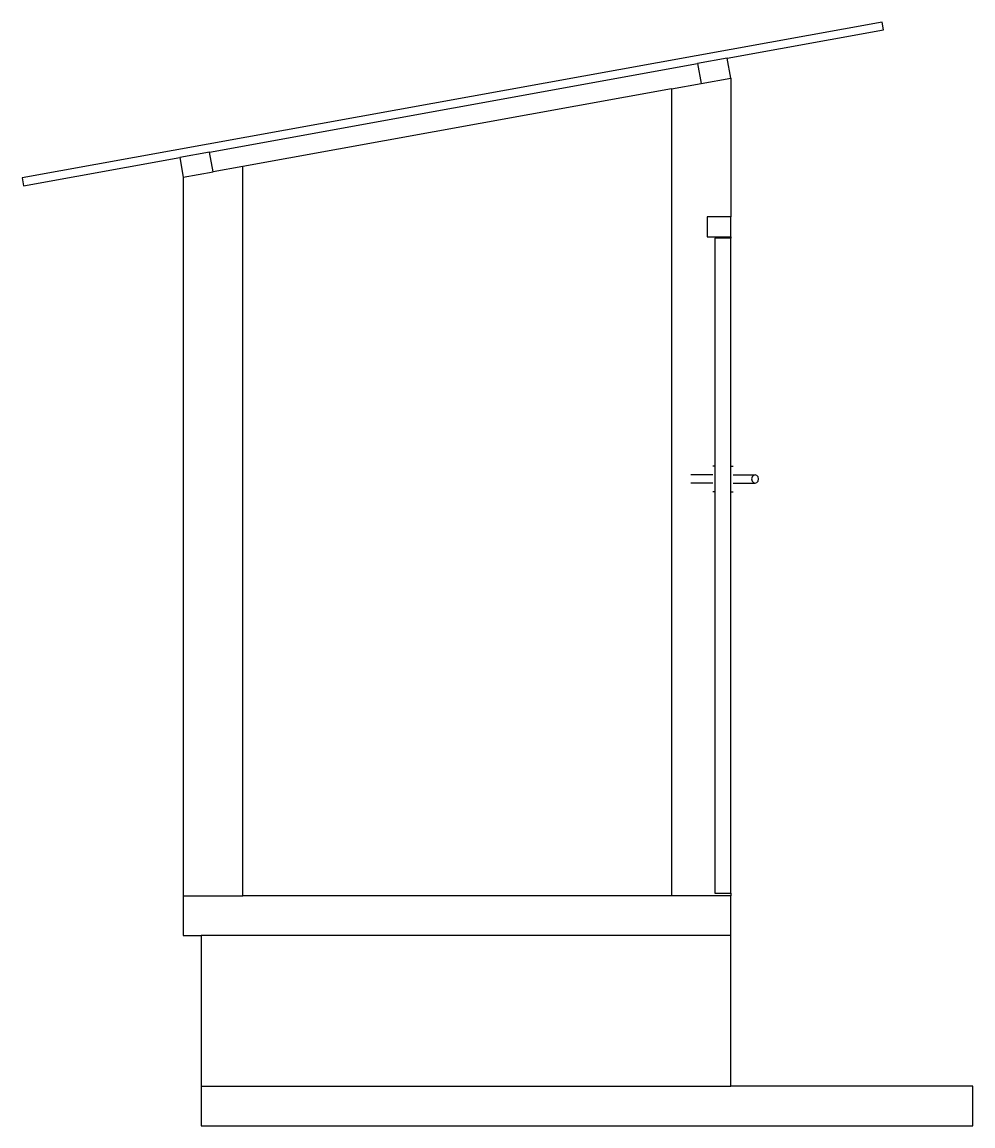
# Model space of a CAD drawing. Header units: metres. Extents: x -17 to 17.8, y -4 to 0.2.
# Drawn here: x -16.976 to -14.58, y -3.979 to -1.198 of the extents above; entities that cross this region are included whole.
import ezdxf

# ---------------------------------------------------------------- set-up
doc = ezdxf.new("R2010")
doc.units = ezdxf.units.M
doc.layers.add('SectionCutEdges', color=7, linetype='Continuous')

msp = doc.modelspace()

# ---------------------------------------------------------------- linework, layer by layer
for p, q in [((-15.3403, -1.3665), (-15.2653, -1.3529)), ((-15.1903, -1.3393), (-15.1903, -1.6893)), ((-15.3403, -1.3665), (-16.4203, -1.5621)), ((-15.3403, -1.3665), (-15.3403, -3.3993)), ((-15.1903, -1.7393), (-15.1903, -1.7423)), ((-15.2303, -2.3168), (-15.2358, -2.3168)), ((-15.1903, -2.3168), (-15.1847, -2.3168)), ((-15.2503, -2.3389), (-15.2914, -2.3389)), ((-15.2873, -2.3597), (-15.2914, -2.3597)), ((-15.2851, -2.3597), (-15.2873, -2.3597)), ((-15.2824, -2.3597), (-15.2851, -2.3597)), ((-15.2794, -2.3597), (-15.2824, -2.3597)), ((-15.2761, -2.3597), (-15.2794, -2.3597)), ((-15.2725, -2.3597), (-15.2761, -2.3597)), ((-15.2687, -2.3597), (-15.2725, -2.3597)), ((-15.2648, -2.3597), (-15.2687, -2.3597)), ((-15.2608, -2.3597), (-15.2648, -2.3597)), ((-15.2503, -2.3597), (-15.2608, -2.3597)), ((-15.2358, -2.3389), (-15.2503, -2.3389)), ((-15.2358, -2.3597), (-15.2503, -2.3597)), ((-15.1847, -2.3389), (-15.1292, -2.3389)), ((-15.1847, -2.3597), (-15.1597, -2.3597)), ((-15.1597, -2.3597), (-15.1557, -2.3597)), ((-15.1557, -2.3597), (-15.1518, -2.3597)), ((-15.1518, -2.3597), (-15.148, -2.3597)), ((-15.148, -2.3597), (-15.1444, -2.3597)), ((-15.1444, -2.3597), (-15.1411, -2.3597)), ((-15.1411, -2.3597), (-15.1381, -2.3597)), ((-15.1369, -2.3441), (-15.1381, -2.3493)), ((-15.1381, -2.3493), (-15.1369, -2.3545)), ((-15.1381, -2.3597), (-15.1355, -2.3597)), ((-15.1336, -2.3403), (-15.1369, -2.3441)), ((-15.1369, -2.3545), (-15.1336, -2.3583)), ((-15.1355, -2.3597), (-15.1333, -2.3597)), ((-15.1292, -2.3389), (-15.1336, -2.3403)), ((-15.1336, -2.3583), (-15.1292, -2.3597)), ((-15.1333, -2.3597), (-15.1302, -2.3597)), ((-15.1302, -2.3597), (-15.1294, -2.3597)), ((-15.1294, -2.3597), (-15.1292, -2.3597)), ((-15.1247, -2.3403), (-15.1292, -2.3389)), ((-15.1292, -2.3597), (-15.1247, -2.3583)), ((-15.1215, -2.3441), (-15.1247, -2.3403)), ((-15.1247, -2.3583), (-15.1215, -2.3545)), ((-15.1203, -2.3493), (-15.1215, -2.3441)), ((-15.1215, -2.3545), (-15.1203, -2.3493)), ((-15.2303, -2.3818), (-15.2358, -2.3818)), ((-15.1903, -2.3818), (-15.1847, -2.3818)), ((-15.1903, -3.3933), (-15.1903, -3.3993))]:
    msp.add_line(p, q)
at = {"layer": 'SectionCutEdges'}
for p, q in [((-14.8093, -1.1983), (-16.9765, -1.5909)), ((-15.1993, -1.2893), (-14.8057, -1.218)), ((-14.8057, -1.218), (-14.8093, -1.1983)), ((-16.5044, -1.5257), (-15.2743, -1.3029)), ((-15.1993, -1.2893), (-15.2743, -1.3029)), ((-15.2743, -1.3029), (-15.2653, -1.3529)), ((-15.1903, -1.3393), (-15.1993, -1.2893)), ((-15.2653, -1.3529), (-15.1903, -1.3393)), ((-16.5044, -1.5257), (-16.5793, -1.5393)), ((-16.4953, -1.5757), (-16.5044, -1.5257)), ((-16.9729, -1.6106), (-16.5793, -1.5393)), ((-16.5793, -1.5393), (-16.5703, -1.5893)), ((-16.5703, -1.5893), (-16.4953, -1.5757)), ((-16.4203, -1.5621), (-16.4953, -1.5757)), ((-16.4203, -3.3993), (-16.4203, -1.5621)), ((-16.9765, -1.5909), (-16.9729, -1.6106)), ((-16.5703, -1.5893), (-16.5703, -3.3993)), ((-15.2503, -1.6893), (-15.2503, -1.7393)), ((-15.1903, -1.6893), (-15.2503, -1.6893)), ((-15.1903, -1.7393), (-15.1903, -1.6893)), ((-15.2503, -1.7393), (-15.1903, -1.7393)), ((-15.1903, -1.7423), (-15.2303, -1.7423)), ((-15.2303, -1.7423), (-15.2303, -2.3168)), ((-15.1903, -2.3168), (-15.1903, -1.7423)), ((-15.2303, -2.3168), (-15.2303, -2.3179)), ((-15.2303, -2.3179), (-15.2303, -2.3211)), ((-15.2303, -2.3211), (-15.2303, -2.3263)), ((-15.2303, -2.3263), (-15.2303, -2.333)), ((-15.2303, -2.333), (-15.2303, -2.3409)), ((-15.1903, -2.3179), (-15.1903, -2.3168)), ((-15.1903, -2.3211), (-15.1903, -2.3179)), ((-15.1903, -2.3263), (-15.1903, -2.3211)), ((-15.1903, -2.333), (-15.1903, -2.3263)), ((-15.1903, -2.3409), (-15.1903, -2.333)), ((-15.2303, -2.3409), (-15.2303, -2.3493)), ((-15.2303, -2.3493), (-15.2303, -2.3577)), ((-15.2303, -2.3577), (-15.2303, -2.3655)), ((-15.1903, -2.3493), (-15.1903, -2.3409)), ((-15.1903, -2.3577), (-15.1903, -2.3493)), ((-15.1903, -2.3655), (-15.1903, -2.3577)), ((-15.2303, -2.3655), (-15.2303, -2.3723)), ((-15.2303, -2.3723), (-15.2303, -2.3774)), ((-15.2303, -2.3774), (-15.2303, -2.3807)), ((-15.2303, -2.3807), (-15.2303, -2.3818)), ((-15.2303, -2.3818), (-15.2303, -3.3933)), ((-15.1903, -2.3723), (-15.1903, -2.3655)), ((-15.1903, -2.3774), (-15.1903, -2.3723)), ((-15.1903, -2.3807), (-15.1903, -2.3774)), ((-15.1903, -2.3818), (-15.1903, -2.3807)), ((-15.1903, -3.3933), (-15.1903, -2.3818)), ((-16.5703, -3.3993), (-16.5703, -3.4993)), ((-16.5703, -3.3993), (-16.4203, -3.3993)), ((-15.3403, -3.3993), (-16.4203, -3.3993)), ((-15.2503, -3.3993), (-15.3403, -3.3993)), ((-15.1903, -3.3993), (-15.2503, -3.3993)), ((-15.2303, -3.3933), (-15.1903, -3.3933)), ((-15.1903, -3.4993), (-15.1903, -3.3993)), ((-16.5703, -3.4993), (-16.5252, -3.4993)), ((-16.5252, -3.4993), (-16.5252, -3.8793)), ((-15.1903, -3.4993), (-16.5252, -3.4993)), ((-15.1903, -3.8793), (-15.1903, -3.4993)), ((-16.5252, -3.8793), (-16.5252, -3.9793)), ((-16.5252, -3.8793), (-15.1903, -3.8793)), ((-14.5803, -3.8793), (-15.1903, -3.8793)), ((-14.5803, -3.9793), (-14.5803, -3.8793)), ((-16.5252, -3.9793), (-14.5803, -3.9793))]:
    msp.add_line(p, q, dxfattribs=at)

doc.saveas('drawing.dxf')
